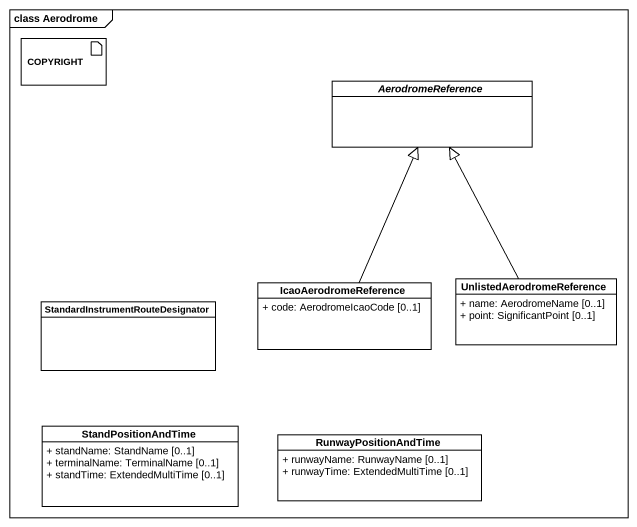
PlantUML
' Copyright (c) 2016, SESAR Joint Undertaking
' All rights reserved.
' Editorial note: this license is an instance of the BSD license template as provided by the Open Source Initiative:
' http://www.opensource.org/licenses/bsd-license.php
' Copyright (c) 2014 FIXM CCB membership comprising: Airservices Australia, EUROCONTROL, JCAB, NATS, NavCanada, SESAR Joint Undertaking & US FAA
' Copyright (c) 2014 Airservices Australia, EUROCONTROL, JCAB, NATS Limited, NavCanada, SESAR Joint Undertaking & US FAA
@startuml
mainframe class Aerodrome
allowmixing
hide circle
hide empty members
skinparam classAttributeIconSize 0
artifact COPYRIGHT
abstract class AerodromeReference
class IcaoAerodromeReference {
  + code: AerodromeIcaoCode [0..1]
}
class UnlistedAerodromeReference {
  + name: AerodromeName [0..1]
  + point: SignificantPoint [0..1]
}
class "StandardInstrumentRouteDesignator" as StandardInstrumentRouteDesig
class StandPositionAndTime {
  + standName: StandName [0..1]
  + terminalName: TerminalName [0..1]
  + standTime: ExtendedMultiTime [0..1]
}
class RunwayPositionAndTime {
  + runwayName: RunwayName [0..1]
  + runwayTime: ExtendedMultiTime [0..1]
}
IcaoAerodromeReference -up-|> AerodromeReference
UnlistedAerodromeReference -up-|> AerodromeReference
@enduml
